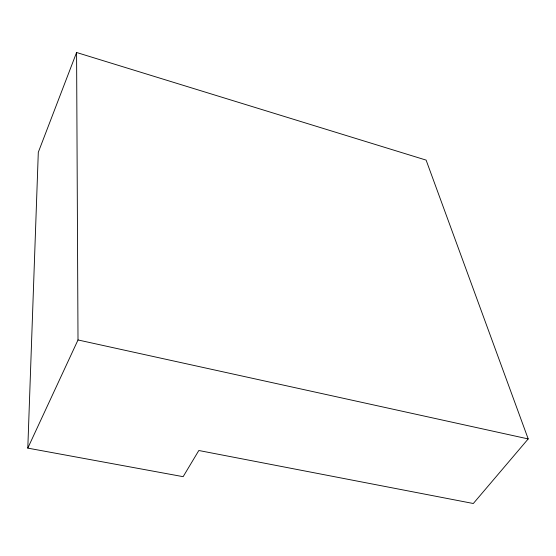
<?xml version="1.0" encoding="UTF-8"?>
<svg xmlns="http://www.w3.org/2000/svg" width="556" height="556" viewBox="0 0 556 556"><rect width="100%" height="100%" fill="white"/><g stroke="black" fill="none" stroke-linecap="round" stroke-linejoin="round"><path stroke-width="0.83" d="M27.8 448.122L38.301 152.295L76.582 52.493L426.111 160.107L528.2 438.927L473.316 503.507L198.819 450.506L183.139 476.673L27.8 448.122L78.007 339.959L76.582 52.493M78.007 339.959L528.2 438.927"/></g></svg>
